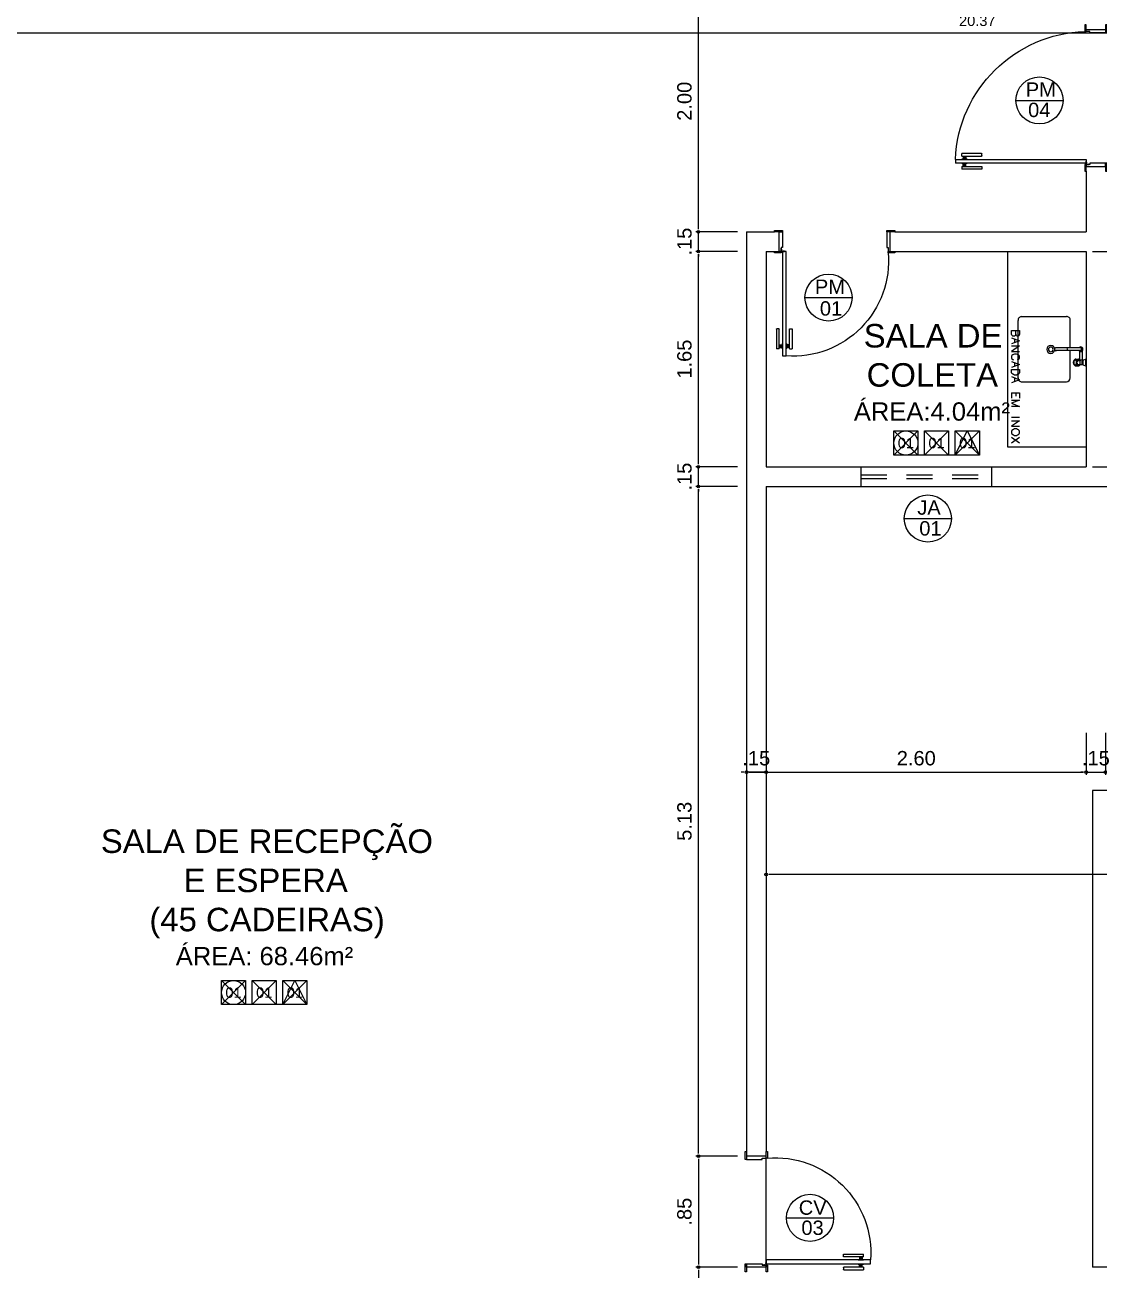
# Model space of a CAD drawing. Header units: millimetres. Extents: x 2125 to 3408, y 1171 to 1686.
# Drawn here: x 2442.74 to 2450.96, y 1478.39 to 1487.93 of the extents above; entities that cross this region are included whole.
import ezdxf
from ezdxf.enums import TextEntityAlignment as Align

# ---------------------------------------------------------------- set-up
doc = ezdxf.new("R2010")
doc.units = ezdxf.units.MM
doc.linetypes.add('CONTORNO_QUADRO_T', pattern=[0.35, 0.2, -0.15])
for name, color, linetype in [('APCOZ', 7, 'Continuous'), ('APCOZ-I', 251, 'Continuous'), ('at_Entity', 7, 'Continuous'), ('cotas', 7, 'Continuous'), ('ESQUADRIA', 3, 'Continuous'), ('ESQUADRIAS', 7, 'Continuous'), ('Esquadrias portas', 7, 'Continuous'), ('JANELA2', 1, 'Continuous'), ('Layout_Equipamentos', 7, 'Continuous'), ('PAREDE', 4, 'Continuous'), ('soleira piso', 7, 'Continuous'), ('TEXTO01', 7, 'Continuous'), ('TEXTO02', 3, 'Continuous'), ('TEXTO03', 2, 'Continuous'), ('TEXTO_ESP_FORRO', 62, 'Continuous'), ('TEXTO_ESP_PAREDES', 10, 'Continuous'), ('TEXTO_ESP_PISO', 150, 'Continuous')]:
    doc.layers.add(name, color=color, linetype=linetype)
doc.styles.add('ARIAL', font='sanss___.ttf')
doc.styles.add('ROMANS', font='arial.ttf')
doc.styles.add('TEXTO1', font='swissko.ttf', dxfattribs={"width": 0.6, "height": 0.1})
doc.dimstyles.new('ESCALA 50', dxfattribs={"dimtxt": 0.08, "dimasz": 0.02, "dimexe": 0.05, "dimexo": 0.05, "dimgap": 0.05, "dimtad": 1, "dimlfac": -10, "dimzin": 1, "dimdsep": 46, "dimtxsty": 'ROMANS', "dimblk1": 'PPC', "dimblk2": 'PPC', "dimsah": 1, "dimcen": 0.02, "dimclrd": 7, "dimclre": 7, "dimclrt": 3, "dimadec": 0, "dimazin": 0, "dimtfac": 1, "dimtix": 1, "dimtmove": 1, "dimatfit": 3, "dimldrblk": 'PPC', "dimfxl": 0, "dimtolj": 1, "dimtzin": 12, "dimarcsym": 0})
doc.dimstyles.new('ESCALA75', dxfattribs={"dimtxt": 0.11, "dimasz": 0.02, "dimexe": 0.02, "dimexo": 0.04, "dimgap": 0.05, "dimtad": 1, "dimzin": 4, "dimdsep": 46, "dimtxsty": 'ROMANS', "dimblk1": 'PPC', "dimblk2": 'PPC', "dimsah": 1, "dimcen": 0.02, "dimclrd": 7, "dimclre": 7, "dimclrt": 3, "dimazin": 1, "dimtfac": 1, "dimtix": 1, "dimtmove": 0, "dimatfit": 3, "dimldrblk": 'PPC', "dimfxl": 0, "dimtolj": 1, "dimtzin": 12, "dimarcsym": 0})

# ---------------------------------------------------------------- blocks, each defined once
blk = doc.blocks.new('P80_02')
at = {"layer": 'ESQUADRIAS', "color": 2}
for p, q in [((0.025, 0.075), (0.025, 0.875)), ((0.025, 0.875), (0.055, 0.875)), ((0.055, 0.875), (0.055, 0.075)), ((0.055, 0.075), (0.025, 0.075))]:
    blk.add_line(p, q, dxfattribs=at)
at = {"layer": 'ESQUADRIAS', "color": 3, "linetype": 'Continuous'}
for p, q in [((-0.02, 0.6698), (-0.02, 0.8215)), ((0, 0.8215), (0, 0.6698)), ((0.023, 0.78), (0.023, 0.82)), ((0.057, 0.78), (0.057, 0.82)), ((0.08, 0.8215), (0.08, 0.6698)), ((0.1, 0.6698), (0.1, 0.8215)), ((-0.0035, 0.6668), (-0.0175, 0.6668)), ((0.0835, 0.6668), (0.0975, 0.6668))]:
    blk.add_line(p, q, dxfattribs=at)
at = {"layer": 'ESQUADRIAS', "color": 3}
for p, q in [((0, 0.8215), (-0.02, 0.8215)), ((0, 0.81), (0.023, 0.81)), ((0, 0.8), (0.023, 0.8)), ((0, 0.79), (0.023, 0.79)), ((0.023, 0.82), (0.025, 0.82)), ((0.023, 0.78), (0.025, 0.78)), ((0.057, 0.82), (0.055, 0.82)), ((0.057, 0.78), (0.055, 0.78)), ((0.08, 0.81), (0.057, 0.81)), ((0.08, 0.8), (0.057, 0.8)), ((0.08, 0.79), (0.057, 0.79)), ((0.08, 0.8215), (0.1, 0.8215))]:
    blk.add_line(p, q, dxfattribs=at)
at = {"layer": 'ESQUADRIAS'}
for p, q in [((0.0165, 0.0585), (0.0165, 0.0615)), ((0.0315, 0.0735), (0.0285, 0.0735))]:
    blk.add_line(p, q, dxfattribs=at)
at = {"layer": 'ESQUADRIAS', "color": 3}
for points in [[(0.015, 0.085), (-0.035, 0.085), (-0.035, 0.075), (0.015, 0.075)], [(0.885, 0.085), (0.835, 0.085), (0.835, 0.075), (0.885, 0.075)], [(0.025, -0.075), (0, -0.075), (-0.035, -0.075), (-0.035, -0.085), (0.025, -0.085)], [(0.885, -0.075), (0.825, -0.075), (0.825, -0.085), (0.885, -0.085)]]:
    blk.add_lwpolyline(points, close=True, dxfattribs=at)
at = {"layer": 'ESQUADRIAS', "color": 2}
for points in [[(0.025, 0.045), (0.015, 0.045), (0.015, 0.075), (0, 0.075), (0, -0.075), (0.025, -0.075)], [(0.825, 0.045), (0.835, 0.045), (0.835, 0.075), (0.85, 0.075), (0.85, -0.075), (0.825, -0.075)]]:
    blk.add_lwpolyline(points, close=True, dxfattribs=at)
at = {"layer": 'ESQUADRIAS', "color": 1}
for points in [[(0.016, 0.0705, -0.236068), (0.015, 0.0725), (0.015, 0.07), (0.015, 0.05), (0.016, 0.05)], [(0.0195, 0.074, 0.236068), (0.0175, 0.075), (0.02, 0.075), (0.04, 0.075), (0.04, 0.074)]]:
    blk.add_lwpolyline(points, format="xyb", close=True, dxfattribs=at)
at = {"layer": 'ESQUADRIAS'}
for points in [[(0.0173, 0.0625), (0.0165, 0.0615), (0.016, 0.0615)], [(0.0173, 0.0575), (0.0165, 0.0585), (0.016, 0.0585)], [(0.0173, 0.0596), (0.0175, 0.0596), (0.0175, 0.0575), (0.0173, 0.0575), (0.0173, 0.0625), (0.0175, 0.0625), (0.0175, 0.0604), (0.0173, 0.0604)], [(0.0275, 0.0727), (0.0285, 0.0735), (0.0285, 0.074)], [(0.0304, 0.0727), (0.0304, 0.0725), (0.0325, 0.0725), (0.0325, 0.0727), (0.0275, 0.0727), (0.0275, 0.0725), (0.0296, 0.0725), (0.0296, 0.0727)], [(0.0325, 0.0727), (0.0315, 0.0735), (0.0315, 0.074)]]:
    blk.add_lwpolyline(points, dxfattribs=at)
at = {"layer": 'ESQUADRIAS', "color": 1}
blk.add_circle((0.0175, 0.0725), 0.0025, dxfattribs=at)
at = {"layer": 'ESQUADRIAS'}
blk.add_arc((0.1085, 0.1477), 0.7292, 355.06362, 94.20651, dxfattribs=at)
at = {"layer": 'ESQUADRIAS', "color": 3, "linetype": 'Continuous'}
for centre, start, end in [((-0.017, 0.6698), 180, 260.53768), ((-0.003, 0.6698), 260.53768, 360), ((0.083, 0.6698), 180, 279.46232), ((0.097, 0.6698), 279.46232, 0)]:
    blk.add_arc(centre, 0.003, start, end, dxfattribs=at)
blk = doc.blocks.new('new block2')
at = {"layer": 'ESQUADRIAS', "color": 2}
for p, q in [((-0.09, 1.16), (-0.09, 0.16)), ((-0.09, 1.16), (-0.06, 1.16)), ((-0.06, 0.16), (-0.06, 1.16)), ((-0.09, 0.16), (-0.06, 0.16))]:
    blk.add_line(p, q, dxfattribs=at)
at = {"layer": 'ESQUADRIAS', "color": 3, "linetype": 'Continuous'}
for p, q in [((-0.135, 0.9598), (-0.135, 1.1115)), ((-0.115, 1.1115), (-0.115, 0.9598)), ((-0.092, 1.07), (-0.092, 1.11)), ((-0.058, 1.07), (-0.058, 1.11)), ((-0.035, 1.1115), (-0.035, 0.9598)), ((-0.015, 0.9598), (-0.015, 1.1115)), ((-0.1185, 0.9568), (-0.1325, 0.9568)), ((-0.0315, 0.9568), (-0.0175, 0.9568))]:
    blk.add_line(p, q, dxfattribs=at)
at = {"layer": 'ESQUADRIAS', "color": 3}
for p, q in [((-0.115, 1.1115), (-0.135, 1.1115)), ((-0.115, 1.1), (-0.092, 1.1)), ((-0.115, 1.09), (-0.092, 1.09)), ((-0.115, 1.08), (-0.092, 1.08)), ((-0.092, 1.11), (-0.09, 1.11)), ((-0.092, 1.07), (-0.09, 1.07)), ((-0.058, 1.11), (-0.06, 1.11)), ((-0.058, 1.07), (-0.06, 1.07)), ((-0.035, 1.1), (-0.058, 1.1)), ((-0.035, 1.09), (-0.058, 1.09)), ((-0.035, 1.08), (-0.058, 1.08)), ((-0.035, 1.1115), (-0.015, 1.1115))]:
    blk.add_line(p, q, dxfattribs=at)
at = {"layer": 'ESQUADRIAS'}
for p, q in [((-0.0665, 0.1585), (-0.0635, 0.1585)), ((-0.0515, 0.1435), (-0.0515, 0.1465))]:
    blk.add_line(p, q, dxfattribs=at)
at = {"layer": 'ESQUADRIAS', "color": 3}
for points in [[(-1.12, 0.17), (-1.07, 0.17), (-1.07, 0.16), (-1.12, 0.16)], [(-0.05, 0.17), (0, 0.17), (0, 0.16), (-0.05, 0.16)], [(-1.12, 0.01), (-1.06, 0.01), (-1.06, 0), (-1.12, 0)], [(-0.06, 0.01), (-0.035, 0.01), (0, 0.01), (0, 0), (-0.06, 0)]]:
    blk.add_lwpolyline(points, close=True, dxfattribs=at)
at = {"layer": 'ESQUADRIAS', "color": 2}
for points in [[(-1.06, 0.13), (-1.07, 0.13), (-1.07, 0.16), (-1.085, 0.16), (-1.085, 0.01), (-1.06, 0.01)], [(-0.06, 0.13), (-0.05, 0.13), (-0.05, 0.16), (-0.035, 0.16), (-0.035, 0.01), (-0.06, 0.01)]]:
    blk.add_lwpolyline(points, close=True, dxfattribs=at)
at = {"layer": 'ESQUADRIAS', "color": 1}
for points in [[(-0.0545, 0.159, -0.236068), (-0.0525, 0.16), (-0.055, 0.16), (-0.075, 0.16), (-0.075, 0.159)], [(-0.051, 0.1555, 0.236068), (-0.05, 0.1575), (-0.05, 0.155), (-0.05, 0.135), (-0.051, 0.135)]]:
    blk.add_lwpolyline(points, format="xyb", close=True, dxfattribs=at)
at = {"layer": 'ESQUADRIAS'}
for points in [[(-0.0675, 0.1577), (-0.0665, 0.1585), (-0.0665, 0.159)], [(-0.0654, 0.1577), (-0.0654, 0.1575), (-0.0675, 0.1575), (-0.0675, 0.1577), (-0.0625, 0.1577), (-0.0625, 0.1575), (-0.0646, 0.1575), (-0.0646, 0.1577)], [(-0.0625, 0.1577), (-0.0635, 0.1585), (-0.0635, 0.159)], [(-0.0523, 0.1446), (-0.0525, 0.1446), (-0.0525, 0.1425), (-0.0523, 0.1425), (-0.0523, 0.1475), (-0.0525, 0.1475), (-0.0525, 0.1454), (-0.0523, 0.1454)], [(-0.0523, 0.1475), (-0.0515, 0.1465), (-0.051, 0.1465)], [(-0.0523, 0.1425), (-0.0515, 0.1435), (-0.051, 0.1435)]]:
    blk.add_lwpolyline(points, dxfattribs=at)
at = {"layer": 'ESQUADRIAS', "color": 1}
blk.add_circle((-0.0525, 0.1575), 0.0025, dxfattribs=at)
at = {"layer": 'ESQUADRIAS', "color": 3, "linetype": 'Continuous'}
for centre, start, end in [((-0.132, 0.9598), 180, 260.53768), ((-0.118, 0.9598), 260.53768, 360), ((-0.032, 0.9598), 180, 279.46232), ((-0.018, 0.9598), 279.46232, 0)]:
    blk.add_arc(centre, 0.003, start, end, dxfattribs=at)
at = {"layer": 'Esquadrias portas'}
blk.add_arc((-0.0469, 0.1373), 1.0236, 92.41211, 178.17437, dxfattribs=at)
blk = doc.blocks.new('PPC')
at = {"color": 2}
blk.add_circle((0, 0), 0.5, dxfattribs=at)
blk = doc.blocks.new('*D182')
at = {"layer": 'cotas', "color": 7, "lineweight": -2, "transparency": 16777216}
for p, q in [((2448.1944, 1484.3909), (2447.8744, 1484.3909)), ((2447.8944, 1479.2809), (2447.8944, 1484.3709)), ((2448.1944, 1479.2609), (2447.8744, 1479.2609))]:
    blk.add_line(p, q, dxfattribs=at)
at = {"layer": 'DEFPOINTS', "color": 0, "transparency": 16777216}
for p in [(2447.8944, 1484.3909), (2448.4129, 1484.3909), (2448.4129, 1479.2609)]:
    blk.add_point(p, dxfattribs=at)
at = {"layer": 'cotas', "color": 7, "lineweight": -2, "transparency": 16777216, "xscale": 0.02, "yscale": 0.02, "zscale": 0.02}
for p, rotation in [((2447.8944, 1484.3909), 90), ((2447.8944, 1479.2609), 270)]:
    blk.add_blockref('PPC', p, dxfattribs=dict(at, rotation=rotation))
at = {"layer": 'cotas', "color": 3, "transparency": 16777216, "insert": (2447.7882, 1481.8259), "char_height": 0.11, "attachment_point": 5, "rotation": 90, "style": 'ROMANS'}
blk.add_mtext('\\A1;5.13', dxfattribs=at)
blk = doc.blocks.new('*D279')
at = {"layer": 'cotas', "color": 7, "lineweight": -2, "transparency": 16777216}
for p, q in [((2448.1944, 1484.5409), (2447.8744, 1484.5409)), ((2447.8944, 1484.5609), (2447.8944, 1484.5809)), ((2447.8944, 1484.3909), (2447.8944, 1484.5409)), ((2448.1944, 1484.3909), (2447.8744, 1484.3909)), ((2447.8944, 1484.3709), (2447.8944, 1484.3509))]:
    blk.add_line(p, q, dxfattribs=at)
at = {"layer": 'DEFPOINTS', "color": 0, "transparency": 16777216}
for p in [(2447.8944, 1484.5409), (2448.4129, 1484.5409), (2448.4129, 1484.3909)]:
    blk.add_point(p, dxfattribs=at)
at = {"layer": 'cotas', "color": 7, "lineweight": -2, "transparency": 16777216, "xscale": 0.02, "yscale": 0.02, "zscale": 0.02}
for p, rotation in [((2447.8944, 1484.5409), 270), ((2447.8944, 1484.3909), 90)]:
    blk.add_blockref('PPC', p, dxfattribs=dict(at, rotation=rotation))
at = {"layer": 'cotas', "color": 3, "transparency": 16777216, "insert": (2447.7882, 1484.4659), "char_height": 0.11, "attachment_point": 5, "rotation": 90, "style": 'ROMANS'}
blk.add_mtext('\\A1;.15', dxfattribs=at)
blk = doc.blocks.new('*D280')
at = {"layer": 'cotas', "color": 7, "lineweight": -2, "transparency": 16777216}
for p, q in [((2448.1944, 1486.1909), (2447.8744, 1486.1909)), ((2447.8944, 1484.5609), (2447.8944, 1486.1709)), ((2448.1944, 1484.5409), (2447.8744, 1484.5409))]:
    blk.add_line(p, q, dxfattribs=at)
at = {"layer": 'DEFPOINTS', "color": 0, "transparency": 16777216}
for p in [(2447.8944, 1486.1909), (2448.4129, 1486.1909), (2448.4129, 1484.5409)]:
    blk.add_point(p, dxfattribs=at)
at = {"layer": 'cotas', "color": 7, "lineweight": -2, "transparency": 16777216, "xscale": 0.02, "yscale": 0.02, "zscale": 0.02}
for p, rotation in [((2447.8944, 1486.1909), 90), ((2447.8944, 1484.5409), 270)]:
    blk.add_blockref('PPC', p, dxfattribs=dict(at, rotation=rotation))
at = {"layer": 'cotas', "color": 3, "transparency": 16777216, "insert": (2447.7882, 1485.3659), "char_height": 0.11, "attachment_point": 5, "rotation": 90, "style": 'ROMANS'}
blk.add_mtext('\\A1;1.65', dxfattribs=at)
blk = doc.blocks.new('*D281')
at = {"layer": 'cotas', "color": 7, "lineweight": -2, "transparency": 16777216}
for p, q in [((2448.1944, 1486.3409), (2447.8744, 1486.3409)), ((2447.8944, 1486.3609), (2447.8944, 1486.3809)), ((2447.8944, 1486.1909), (2447.8944, 1486.3409)), ((2448.1944, 1486.1909), (2447.8744, 1486.1909)), ((2447.8944, 1486.1709), (2447.8944, 1486.1509))]:
    blk.add_line(p, q, dxfattribs=at)
at = {"layer": 'DEFPOINTS', "color": 0, "transparency": 16777216}
for p in [(2447.8944, 1486.3409), (2448.3704, 1486.3409), (2448.4129, 1486.1909)]:
    blk.add_point(p, dxfattribs=at)
at = {"layer": 'cotas', "color": 7, "lineweight": -2, "transparency": 16777216, "xscale": 0.02, "yscale": 0.02, "zscale": 0.02}
for p, rotation in [((2447.8944, 1486.3409), 270), ((2447.8944, 1486.1909), 90)]:
    blk.add_blockref('PPC', p, dxfattribs=dict(at, rotation=rotation))
at = {"layer": 'cotas', "color": 3, "transparency": 16777216, "insert": (2447.7882, 1486.2659), "char_height": 0.11, "attachment_point": 5, "rotation": 90, "style": 'ROMANS'}
blk.add_mtext('\\A1;.15', dxfattribs=at)
blk = doc.blocks.new('*D282')
at = {"layer": 'cotas', "color": 7, "lineweight": -2, "transparency": 16777216}
for p, q in [((2448.1606, 1488.3409), (2447.8744, 1488.3409)), ((2447.8944, 1486.3609), (2447.8944, 1488.3209)), ((2448.1944, 1486.3409), (2447.8744, 1486.3409))]:
    blk.add_line(p, q, dxfattribs=at)
at = {"layer": 'DEFPOINTS', "color": 0, "transparency": 16777216}
for p in [(2447.8944, 1488.3409), (2448.2006, 1488.3409), (2448.3704, 1486.3409)]:
    blk.add_point(p, dxfattribs=at)
at = {"layer": 'cotas', "color": 7, "lineweight": -2, "transparency": 16777216, "xscale": 0.02, "yscale": 0.02, "zscale": 0.02}
for p, rotation in [((2447.8944, 1488.3409), 90), ((2447.8944, 1486.3409), 270)]:
    blk.add_blockref('PPC', p, dxfattribs=dict(at, rotation=rotation))
at = {"layer": 'cotas', "color": 3, "transparency": 16777216, "insert": (2447.7882, 1487.3409), "char_height": 0.11, "attachment_point": 5, "rotation": 90, "style": 'ROMANS'}
blk.add_mtext('\\A1;2.00', dxfattribs=at)
blk = doc.blocks.new('new block17')
at = {"layer": 'APCOZ'}
for p, q in [((0.5441, 0.7589), (0.3731, 0.7589)), ((0.5441, 0.7389), (0.3731, 0.7389)), ((0.5191, 0.6724), (0.5407, 0.6724)), ((0.5481, 0.7348), (0.5481, 0.6701)), ((0.5681, 0.7348), (0.5681, 0.665)), ((0.5773, 0.665), (0.5989, 0.6758)), ((0.5191, 0.6224), (0.5407, 0.6224)), ((0.5773, 0.6298), (0.5532, 0.6298)), ((0.5773, 0.665), (0.5681, 0.665)), ((0.5773, 0.6298), (0.5989, 0.619))]:
    blk.add_line(p, q, dxfattribs=at)
at = {"layer": 'APCOZ', "linetype": 'Continuous'}
for points in [[(0.5186, 0.6724, 0), (0.5154, 0.6719, 0), (0.5124, 0.6705, 0), (0.5095, 0.6684, 0), (0.507, 0.6656, 0), (0.5049, 0.6623, 0), (0.5032, 0.6584, 0), (0.5021, 0.6541, 0), (0.5015, 0.6497, 0), (0.5015, 0.6451, 0), (0.5021, 0.6407, 0), (0.5032, 0.6364, 0), (0.5049, 0.6326, 0), (0.507, 0.6292, 0), (0.5095, 0.6264, 0), (0.5124, 0.6243, 0), (0.5154, 0.6229, 0), (0.5186, 0.6224, 0)], [(0.5481, 0.6701, 0), (0.5467, 0.6709, 0), (0.5452, 0.6716, 0), (0.5437, 0.672, 0), (0.5422, 0.6723, 0), (0.5407, 0.6724, 0)], [(0.5407, 0.6224, 0), (0.5434, 0.6227, 0), (0.5462, 0.6236, 0), (0.5487, 0.6252, 0), (0.5511, 0.6272, 0), (0.5532, 0.6298, 0)]]:
    blk.add_polyline3d(points, dxfattribs=at)
at = {"layer": 'APCOZ'}
for centre, radius, start, end in [((0.5581, 0.7489), 0.0173, 54.5813, 125.4187), ((0.3681, 0.7489), 0.0112, 63.72082, 296.27918), ((0.5581, 0.7489), 0.0173, 125.4187, 144.58128), ((0.5581, 0.7489), 0.0173, 215.41872, 234.5813), ((0.5581, 0.7489), 0.0173, 305.4187, 54.5813)]:
    blk.add_arc(centre, radius, start, end, dxfattribs=at)
at = {"layer": 'APCOZ-I'}
for p, q in [((0.3731, 0.7589), (0.3681, 0.7589)), ((0.3731, 0.7389), (0.3681, 0.7389)), ((0.5617, 0.7589), (0.5441, 0.7589)), ((0.5617, 0.7389), (0.5441, 0.7389)), ((0.5328, 0.6631), (0.5542, 0.6631)), ((0.5328, 0.6318), (0.5542, 0.6318)), ((0.5681, 0.665), (0.5532, 0.665)), ((0.5773, 0.6298), (0.5773, 0.665))]:
    blk.add_line(p, q, dxfattribs=at)
at = {"layer": 'APCOZ-I', "linetype": 'Continuous'}
for points in [[(0.5322, 0.664, 0), (0.5301, 0.6669, 0), (0.5276, 0.6693, 0), (0.5249, 0.671, 0), (0.522, 0.6721, 0), (0.5191, 0.6724, 0)], [(0.5532, 0.665, 0), (0.5523, 0.6662, 0), (0.5513, 0.6673, 0), (0.5503, 0.6684, 0), (0.5492, 0.6693, 0), (0.5481, 0.6701, 0)], [(0.5155, 0.6279, 0), (0.5176, 0.6283, 0), (0.5197, 0.6295, 0), (0.5216, 0.6314, 0), (0.5232, 0.634, 0), (0.5245, 0.6371, 0), (0.5255, 0.6406, 0), (0.526, 0.6445, 0), (0.5261, 0.6484, 0), (0.5258, 0.6523, 0), (0.5251, 0.656, 0), (0.5239, 0.6593, 0), (0.5224, 0.6622, 0), (0.5207, 0.6644, 0), (0.5187, 0.666, 0), (0.5165, 0.6668, 0), (0.5144, 0.6668, 0), (0.5123, 0.666, 0), (0.5103, 0.6644, 0), (0.5085, 0.6622, 0), (0.507, 0.6593, 0), (0.5059, 0.656, 0), (0.5051, 0.6523, 0), (0.5048, 0.6484, 0), (0.5049, 0.6445, 0), (0.5054, 0.6406, 0), (0.5064, 0.6371, 0), (0.5077, 0.634, 0), (0.5094, 0.6314, 0), (0.5113, 0.6295, 0), (0.5133, 0.6283, 0), (0.5155, 0.6279, 0)], [(0.5186, 0.6224, 0), (0.5217, 0.6227, 0), (0.5246, 0.6237, 0), (0.5274, 0.6254, 0), (0.53, 0.6278, 0), (0.5322, 0.6308, 0)], [(0.554, 0.6638, 0), (0.5538, 0.6641, 0), (0.5537, 0.6643, 0), (0.5535, 0.6645, 0), (0.5534, 0.6648, 0), (0.5532, 0.665, 0)], [(0.5532, 0.6298, 0), (0.5534, 0.63, 0), (0.5535, 0.6303, 0), (0.5537, 0.6305, 0), (0.5538, 0.6307, 0), (0.554, 0.631, 0)]]:
    blk.add_polyline3d(points, dxfattribs=at)
at = {"layer": 'APCOZ-I'}
for centre, radius, start, end in [((0.3681, 0.7489), 0.01, 90, 270), ((0.4346, 0.7489), 0.0233, 334.55551, 25.44449), ((0.5581, 0.7489), 0.0173, 234.5813, 305.4187), ((0.5581, 0.7489), 0.0126, 232.25181, 127.74819), ((0.5407, 0.7489), 0.0233, 334.55551, 25.44449), ((0.874, 0.6474), 0.2786, 174.37523, 185.62477), ((0.5624, 0.6474), 0.0335, 153.97489, 206.02511), ((0.5305, 0.663), 0.002, 333.97489, 32.15591), ((0.5305, 0.6318), 0.002, 327.84409, 26.02511), ((0.607, 0.6474), 0.0549, 164.31395, 195.68605), ((0.5523, 0.6628), 0.002, 344.31395, 31.56748), ((0.5523, 0.632), 0.002, 328.43251, 15.68606), ((0.6483, 0.6474), 0.0816, 167.53823, 192.46177)]:
    blk.add_arc(centre, radius, start, end, dxfattribs=at)
at = {"layer": 'at_Entity', "color": 0}
for p, q in [((0, 0), (0, 1.4982)), ((0.0783, 0.529), (0.0783, 0.9692)), ((0.1079, 0.9988), (0.4486, 0.9988)), ((0.4782, 0.7589), (0.4782, 0.9692)), ((0.0289, 0.8639), (0.0289, 0.8914)), ((0.0289, 0.8914), (0.0902, 0.8914)), ((0.031, 0.8555), (0.0289, 0.8639)), ((0.0606, 0.8639), (0.0585, 0.8555)), ((0.0606, 0.8639), (0.0606, 0.8914)), ((0.0648, 0.8555), (0.0606, 0.8639)), ((0.0902, 0.8639), (0.0881, 0.8555)), ((0.0902, 0.8914), (0.0902, 0.8639)), ((0.0289, 0.8364), (0.0902, 0.8131)), ((0.0902, 0.8131), (0.0289, 0.7899)), ((0.0289, 0.775), (0.0902, 0.775)), ((0.0902, 0.775), (0.0289, 0.7327)), ((0.0352, 0.8512), (0.031, 0.8555)), ((0.0394, 0.8491), (0.0352, 0.8512)), ((0.05, 0.8491), (0.0394, 0.8491)), ((0.0542, 0.8512), (0.05, 0.8491)), ((0.05, 0.8279), (0.05, 0.7983)), ((0.0585, 0.8555), (0.0542, 0.8512)), ((0.0669, 0.8512), (0.0648, 0.8555)), ((0.0733, 0.8491), (0.0669, 0.8512)), ((0.0796, 0.8491), (0.0733, 0.8491)), ((0.0839, 0.8512), (0.0796, 0.8491)), ((0.0881, 0.8555), (0.0839, 0.8512)), ((0.0289, 0.7327), (0.0902, 0.7327)), ((0.031, 0.701), (0.0289, 0.6946)), ((0.0289, 0.6946), (0.0289, 0.6819)), ((0.0289, 0.6819), (0.031, 0.6756)), ((0.0373, 0.7052), (0.031, 0.701)), ((0.031, 0.6756), (0.0373, 0.6692)), ((0.0437, 0.7094), (0.0373, 0.7052)), ((0.0373, 0.6692), (0.0437, 0.6671)), ((0.0521, 0.7116), (0.0437, 0.7094)), ((0.0669, 0.7116), (0.0521, 0.7116)), ((0.0754, 0.7094), (0.0669, 0.7116)), ((0.0818, 0.7052), (0.0754, 0.7094)), ((0.0754, 0.6671), (0.0818, 0.6692)), ((0.0881, 0.701), (0.0818, 0.7052)), ((0.0818, 0.6692), (0.0881, 0.6756)), ((0.0902, 0.6946), (0.0881, 0.701)), ((0.0881, 0.6756), (0.0902, 0.6819)), ((0.0902, 0.6819), (0.0902, 0.6946)), ((0.4782, 0.529), (0.4782, 0.7389)), ((0.0289, 0.6544), (0.0902, 0.6311)), ((0.0902, 0.6311), (0.0289, 0.6079)), ((0.0289, 0.5931), (0.0902, 0.5931)), ((0.0289, 0.5719), (0.0289, 0.5931)), ((0.05, 0.646), (0.05, 0.6163)), ((0.0902, 0.5931), (0.0902, 0.5719)), ((0.031, 0.5634), (0.0289, 0.5719)), ((0.0289, 0.5402), (0.0902, 0.5148)), ((0.0902, 0.5148), (0.0289, 0.4915)), ((0.0373, 0.5571), (0.031, 0.5634)), ((0.0437, 0.555), (0.0373, 0.5571)), ((0.0521, 0.5507), (0.0437, 0.555)), ((0.05, 0.5296), (0.05, 0.5)), ((0.0669, 0.5507), (0.0521, 0.5507)), ((0.0754, 0.555), (0.0669, 0.5507)), ((0.0818, 0.5571), (0.0754, 0.555)), ((0.0881, 0.5634), (0.0818, 0.5571)), ((0.0902, 0.5719), (0.0881, 0.5634)), ((0.1079, 0.4994), (0.4486, 0.4994)), ((0.0289, 0.4153), (0.0902, 0.4153)), ((0.0289, 0.4153), (0.0289, 0.3751)), ((0.0606, 0.4153), (0.0606, 0.3899)), ((0.0902, 0.4153), (0.0902, 0.3751)), ((0.0289, 0.3582), (0.0902, 0.3582)), ((0.0902, 0.3582), (0.0289, 0.3349)), ((0.0289, 0.3349), (0.0902, 0.3095)), ((0.0902, 0.3095), (0.0289, 0.3095)), ((0.0902, 0.2249), (0.0289, 0.2249)), ((0.0289, 0.1995), (0.0902, 0.1995)), ((0.0902, 0.1995), (0.0289, 0.1593)), ((0.0289, 0.1593), (0.0902, 0.1593)), ((0.031, 0.1254), (0.0289, 0.1191)), ((0.0289, 0.1191), (0.0289, 0.1085)), ((0.0289, 0.1085), (0.031, 0.1021)), ((0.0373, 0.1318), (0.031, 0.1254)), ((0.031, 0.1021), (0.0373, 0.0958)), ((0.0437, 0.1339), (0.0373, 0.1318)), ((0.0373, 0.0958), (0.0437, 0.0937)), ((0.0521, 0.1381), (0.0437, 0.1339)), ((0.0669, 0.1381), (0.0521, 0.1381)), ((0.0754, 0.1339), (0.0669, 0.1381)), ((0.0818, 0.1318), (0.0754, 0.1339)), ((0.0754, 0.0937), (0.0818, 0.0958)), ((0.0881, 0.1254), (0.0818, 0.1318)), ((0.0818, 0.0958), (0.0881, 0.1021)), ((0.0902, 0.1191), (0.0881, 0.1254)), ((0.0881, 0.1021), (0.0902, 0.1085)), ((0.0902, 0.1085), (0.0902, 0.1191)), ((0.5989, 0), (0, 0)), ((0.0902, 0.0725), (0.0289, 0.0302)), ((0.0902, 0.0302), (0.0289, 0.0725)), ((0.0437, 0.0937), (0.0521, 0.0894)), ((0.0521, 0.0894), (0.0669, 0.0894)), ((0.0669, 0.0894), (0.0754, 0.0937))]:
    blk.add_line(p, q, dxfattribs=at)
for centre, radius, start, end in [((0.1072, 0.9699), 0.0289, 88.51608, 181.48392), ((0.451, 0.9716), 0.0273, 354.97241, 95.02759), ((0.3291, 0.748), 0.0307, 90, 180), ((0.3291, 0.748), 0.018, 90, 180), ((0.3291, 0.748), 0.0307, 360, 90), ((0.3291, 0.748), 0.018, 360, 90), ((0.3291, 0.748), 0.0307, 180, 270), ((0.3291, 0.748), 0.018, 180, 270), ((0.3291, 0.748), 0.018, 270, 0), ((0.3291, 0.748), 0.0307, 270, 0), ((0.1072, 0.5283), 0.0289, 178.51591, 271.48409), ((0.4476, 0.5301), 0.0307, 270, 0)]:
    blk.add_arc(centre, radius, start, end, dxfattribs=at)
blk = doc.blocks.new('Esp_Pis_Par_For_Esc100')
at = {"layer": 'DEFPOINTS'}
for p, q in [((0, 0.37), (0.37, 0)), ((0.37, 0.37), (0, 0)), ((0.47, 0.37), (0.84, 0)), ((0.84, 0.37), (0.47, 0)), ((0.94, 0.37), (1.31, 0)), ((1.31, 0.37), (0.94, 0)), ((0.47, 0), (0.37, 0)), ((0.94, 0), (0.84, 0))]:
    blk.add_line(p, q, dxfattribs=at)
for points in [[(0.37, 0.37), (0.37, 0), (0, 0), (0, 0.37)], [(1.31, 0.37), (1.31, 0), (0.94, 0), (0.94, 0.37)]]:
    blk.add_lwpolyline(points, close=True, dxfattribs=at)
at = {"layer": 'TEXTO_ESP_FORRO'}
blk.add_lwpolyline([(0.94, 0), (1.125, 0.37), (1.31, 0)], close=True, dxfattribs=at)
at = {"layer": 'TEXTO_ESP_PAREDES'}
blk.add_lwpolyline([(0.84, 0.37), (0.84, 0), (0.47, 0), (0.47, 0.37)], close=True, dxfattribs=at)
at = {"layer": 'TEXTO_ESP_PISO'}
blk.add_circle((0.185, 0.185), 0.185, dxfattribs=at)
at = {"layer": 'TEXTO_ESP_FORRO', "color": 3, "linetype": 'ByBlock', "style": 'ARIAL', "text_generation_flag": 6}
blk.add_attdef('FOR', text='', height=0.16, rotation=180, dxfattribs=at).set_placement((1.125, 0.185), align=Align.MIDDLE_CENTER)
at = {"layer": 'TEXTO_ESP_PAREDES', "color": 3, "linetype": 'ByBlock', "ltscale": 0.0001, "style": 'ARIAL', "text_generation_flag": 6}
blk.add_attdef('PAR', text='', height=0.16, rotation=180, dxfattribs=at).set_placement((0.655, 0.185), align=Align.MIDDLE_CENTER)
at = {"layer": 'TEXTO_ESP_PISO', "color": 3, "linetype": 'ByBlock', "style": 'ARIAL', "text_generation_flag": 6}
blk.add_attdef('PIS', text='', height=0.16, rotation=180, dxfattribs=at).set_placement((0.185, 0.185), align=Align.MIDDLE_CENTER)
blk = doc.blocks.new('*D219')
at = {"layer": 'cotas', "color": 7, "lineweight": -2, "transparency": 16777216}
for p, q in [((2448.2629, 1482.5023), (2448.2629, 1482.1823)), ((2448.4129, 1482.5023), (2448.4129, 1482.1823)), ((2448.2429, 1482.2023), (2448.2229, 1482.2023)), ((2448.4129, 1482.2023), (2448.2629, 1482.2023)), ((2448.4329, 1482.2023), (2448.4529, 1482.2023))]:
    blk.add_line(p, q, dxfattribs=at)
at = {"layer": 'DEFPOINTS', "color": 0, "transparency": 16777216}
for p in [(2448.2629, 1482.7522), (2448.4129, 1482.7522), (2448.2629, 1482.2023)]:
    blk.add_point(p, dxfattribs=at)
at = {"layer": 'cotas', "color": 7, "lineweight": -2, "transparency": 16777216, "xscale": 0.02, "yscale": 0.02, "zscale": 0.02}
blk.add_blockref('PPC', (2448.2629, 1482.2023), dxfattribs=at)
at = {"layer": 'cotas', "color": 7, "lineweight": -2, "transparency": 16777216, "xscale": 0.02, "yscale": 0.02, "zscale": 0.02, "rotation": 180}
blk.add_blockref('PPC', (2448.4129, 1482.2023), dxfattribs=at)
at = {"layer": 'cotas', "color": 3, "transparency": 16777216, "insert": (2448.3379, 1482.3085), "char_height": 0.11, "attachment_point": 5, "style": 'ROMANS'}
blk.add_mtext('\\A1;.15', dxfattribs=at)
blk = doc.blocks.new('*D220')
at = {"layer": 'cotas', "color": 7, "lineweight": -2, "transparency": 16777216}
for p, q in [((2448.2629, 1482.5023), (2448.2629, 1482.1823)), ((2450.8629, 1482.5023), (2450.8629, 1482.1823)), ((2448.2829, 1482.2023), (2450.8429, 1482.2023))]:
    blk.add_line(p, q, dxfattribs=at)
at = {"layer": 'DEFPOINTS', "color": 0, "transparency": 16777216}
for p in [(2448.2629, 1482.7522), (2450.8629, 1482.7522), (2450.8629, 1482.2023)]:
    blk.add_point(p, dxfattribs=at)
at = {"layer": 'cotas', "color": 7, "lineweight": -2, "transparency": 16777216, "xscale": 0.02, "yscale": 0.02, "zscale": 0.02, "rotation": 180}
blk.add_blockref('PPC', (2448.2629, 1482.2023), dxfattribs=at)
at = {"layer": 'cotas', "color": 7, "lineweight": -2, "transparency": 16777216, "xscale": 0.02, "yscale": 0.02, "zscale": 0.02}
blk.add_blockref('PPC', (2450.8629, 1482.2023), dxfattribs=at)
at = {"layer": 'cotas', "color": 3, "transparency": 16777216, "insert": (2449.5629, 1482.3085), "char_height": 0.11, "attachment_point": 5, "style": 'ROMANS'}
blk.add_mtext('\\A1;2.60', dxfattribs=at)
blk = doc.blocks.new('*D221')
at = {"layer": 'cotas', "color": 7, "lineweight": -2, "transparency": 16777216}
for p, q in [((2450.8629, 1482.5023), (2450.8629, 1482.1823)), ((2451.0129, 1482.5023), (2451.0129, 1482.1823)), ((2450.8429, 1482.2023), (2450.8229, 1482.2023)), ((2450.8629, 1482.2023), (2451.0129, 1482.2023)), ((2451.0329, 1482.2023), (2451.0529, 1482.2023))]:
    blk.add_line(p, q, dxfattribs=at)
at = {"layer": 'DEFPOINTS', "color": 0, "transparency": 16777216}
for p in [(2450.8629, 1482.7522), (2451.0129, 1482.7522), (2451.0129, 1482.2023)]:
    blk.add_point(p, dxfattribs=at)
at = {"layer": 'cotas', "color": 7, "lineweight": -2, "transparency": 16777216, "xscale": 0.02, "yscale": 0.02, "zscale": 0.02}
blk.add_blockref('PPC', (2450.8629, 1482.2023), dxfattribs=at)
at = {"layer": 'cotas', "color": 7, "lineweight": -2, "transparency": 16777216, "xscale": 0.02, "yscale": 0.02, "zscale": 0.02, "rotation": 180}
blk.add_blockref('PPC', (2451.0129, 1482.2023), dxfattribs=at)
at = {"layer": 'cotas', "color": 3, "transparency": 16777216, "insert": (2450.9379, 1482.3085), "char_height": 0.11, "attachment_point": 5, "style": 'ROMANS'}
blk.add_mtext('\\A1;.15', dxfattribs=at)
blk = doc.blocks.new('*D311')
at = {"layer": 'cotas', "color": 7, "lineweight": -2, "transparency": 16777216}
for p, q in [((2448.1945, 1479.2609), (2447.8745, 1479.2609)), ((2447.8945, 1479.2409), (2447.8945, 1478.4309)), ((2448.1945, 1478.4109), (2447.8745, 1478.4109))]:
    blk.add_line(p, q, dxfattribs=at)
at = {"layer": 'DEFPOINTS', "color": 0, "transparency": 16777216}
for p in [(2448.2629, 1479.2609), (2447.8945, 1478.4109), (2448.2629, 1478.4109)]:
    blk.add_point(p, dxfattribs=at)
at = {"layer": 'cotas', "color": 7, "lineweight": -2, "transparency": 16777216, "xscale": 0.02, "yscale": 0.02, "zscale": 0.02}
for p, rotation in [((2447.8945, 1479.2609), 90), ((2447.8945, 1478.4109), 270)]:
    blk.add_blockref('PPC', p, dxfattribs=dict(at, rotation=rotation))
at = {"layer": 'cotas', "color": 3, "transparency": 16777216, "insert": (2447.7883, 1478.8359), "char_height": 0.11, "attachment_point": 5, "rotation": 90, "style": 'ROMANS'}
blk.add_mtext('\\A1;.85', dxfattribs=at)
blk = doc.blocks.new('*D312')
at = {"layer": 'cotas', "color": 7, "lineweight": -2, "transparency": 16777216}
for p, q in [((2448.1945, 1478.4109), (2447.8745, 1478.4109)), ((2447.8945, 1478.3909), (2447.8945, 1476.8225)), ((2448.1945, 1476.8025), (2447.8745, 1476.8025))]:
    blk.add_line(p, q, dxfattribs=at)
at = {"layer": 'DEFPOINTS', "color": 0, "transparency": 16777216}
for p in [(2448.2629, 1478.4109), (2447.8945, 1476.8025), (2448.2629, 1476.8025)]:
    blk.add_point(p, dxfattribs=at)
at = {"layer": 'cotas', "color": 7, "lineweight": -2, "transparency": 16777216, "xscale": 0.02, "yscale": 0.02, "zscale": 0.02}
for p, rotation in [((2447.8945, 1478.4109), 90), ((2447.8945, 1476.8025), 270)]:
    blk.add_blockref('PPC', p, dxfattribs=dict(at, rotation=rotation))
at = {"layer": 'cotas', "color": 3, "transparency": 16777216, "insert": (2447.7883, 1477.6067), "char_height": 0.11, "attachment_point": 5, "rotation": 90, "style": 'ROMANS'}
blk.add_mtext('\\A1;1.61', dxfattribs=at)
blk = doc.blocks.new('*D1123')
at = {"color": 7, "lineweight": -2, "transparency": 16777216}
for p, q in [((2439.8479, 1488.166), (2439.8479, 1487.816)), ((2460.2129, 1488.166), (2460.2129, 1487.816)), ((2439.8679, 1487.866), (2460.1929, 1487.866))]:
    blk.add_line(p, q, dxfattribs=at)
at = {"layer": 'DEFPOINTS', "color": 0, "transparency": 16777216}
for p in [(2439.8479, 1488.3409), (2460.2129, 1488.3409), (2460.2129, 1487.866)]:
    blk.add_point(p, dxfattribs=at)
at = {"color": 7, "lineweight": -2, "transparency": 16777216, "xscale": 0.02, "yscale": 0.02, "zscale": 0.02, "rotation": 180}
blk.add_blockref('PPC', (2439.8479, 1487.866), dxfattribs=at)
at = {"color": 7, "lineweight": -2, "transparency": 16777216, "xscale": 0.02, "yscale": 0.02, "zscale": 0.02}
blk.add_blockref('PPC', (2460.2129, 1487.866), dxfattribs=at)
at = {"color": 3, "transparency": 16777216, "insert": (2450.0304, 1487.9569), "char_height": 0.08, "attachment_point": 5, "style": 'ROMANS'}
blk.add_mtext('\\A1;20.37', dxfattribs=at)
blk = doc.blocks.new('*D1124')
at = {"color": 7, "lineweight": -2, "transparency": 16777216}
for p, q in [((2448.4129, 1481.7179), (2448.4129, 1481.3679)), ((2460.2129, 1481.7179), (2460.2129, 1481.3679)), ((2460.1929, 1481.4179), (2448.4329, 1481.4179))]:
    blk.add_line(p, q, dxfattribs=at)
at = {"layer": 'DEFPOINTS', "color": 0, "transparency": 16777216}
for p in [(2448.4129, 1484.3909), (2460.2129, 1482.9409), (2448.4129, 1481.4179)]:
    blk.add_point(p, dxfattribs=at)
at = {"color": 7, "lineweight": -2, "transparency": 16777216, "xscale": 0.02, "yscale": 0.02, "zscale": 0.02, "rotation": 180}
blk.add_blockref('PPC', (2448.4129, 1481.4179), dxfattribs=at)
at = {"color": 7, "lineweight": -2, "transparency": 16777216, "xscale": 0.02, "yscale": 0.02, "zscale": 0.02}
blk.add_blockref('PPC', (2460.2129, 1481.4179), dxfattribs=at)
at = {"color": 3, "transparency": 16777216, "insert": (2454.3129, 1481.5088), "char_height": 0.08, "attachment_point": 5, "style": 'ROMANS'}
blk.add_mtext('\\A1;11.80', dxfattribs=at)
blk = doc.blocks.new('*D1129')
at = {"color": 7, "lineweight": -2, "transparency": 16777216}
for p, q in [((2450.9129, 1486.1909), (2451.2484, 1486.1909)), ((2451.1984, 1486.1709), (2451.1984, 1484.5609)), ((2450.9129, 1484.5409), (2451.2484, 1484.5409))]:
    blk.add_line(p, q, dxfattribs=at)
at = {"layer": 'DEFPOINTS', "color": 0, "transparency": 16777216}
for p in [(2450.8629, 1486.1909), (2450.8629, 1484.5409), (2451.1984, 1484.5409)]:
    blk.add_point(p, dxfattribs=at)
at = {"color": 7, "lineweight": -2, "transparency": 16777216, "xscale": 0.02, "yscale": 0.02, "zscale": 0.02}
for p, rotation in [((2451.1984, 1486.1909), 90), ((2451.1984, 1484.5409), 270)]:
    blk.add_blockref('PPC', p, dxfattribs=dict(at, rotation=rotation))
at = {"color": 3, "transparency": 16777216, "insert": (2451.1075, 1485.3659), "char_height": 0.08, "attachment_point": 5, "rotation": 90, "style": 'ROMANS'}
blk.add_mtext('\\A1;1.65', dxfattribs=at)

msp = doc.modelspace()

# ---------------------------------------------------------------- linework, layer by layer
at = {"linetype": 'Continuous'}
for p, q in [((2450.9129, 1482.0609), (2450.9129, 1478.4109)), ((2454.5629, 1482.0609), (2450.9129, 1482.0609)), ((2454.5629, 1478.4109), (2450.9129, 1478.4109))]:
    msp.add_line(p, q, dxfattribs=at)
at = {"layer": 'ESQUADRIA', "linetype": 'CONTORNO_QUADRO_T'}
for p, q in [((2449.1379, 1484.4809), (2450.1379, 1484.4809)), ((2449.1379, 1484.4509), (2450.1379, 1484.4509))]:
    msp.add_line(p, q, dxfattribs=at)
at = {"layer": 'JANELA2'}
for p, q in [((2449.1379, 1484.5409), (2449.1379, 1484.3909)), ((2450.1379, 1484.5409), (2450.1379, 1484.3909))]:
    msp.add_line(p, q, dxfattribs=at)
at = {"layer": 'PAREDE', "linetype": 'Continuous'}
for p, q in [((2450.8629, 1486.8059), (2450.8629, 1486.3409)), ((2448.2629, 1486.3409), (2448.2629, 1479.2959)), ((2448.4129, 1486.1909), (2448.4129, 1484.5409)), ((2450.8629, 1486.1909), (2450.8629, 1484.5409)), ((2448.4129, 1484.3909), (2448.4129, 1479.2959))]:
    msp.add_line(p, q, dxfattribs=at)
at = {"layer": 'PAREDE'}
for p, q in [((2448.2629, 1486.3409), (2448.4779, 1486.3409)), ((2449.3979, 1486.3409), (2450.8629, 1486.3409)), ((2448.4129, 1486.1909), (2448.4779, 1486.1909)), ((2449.3979, 1486.1909), (2450.8629, 1486.1909)), ((2448.4129, 1484.5409), (2450.8629, 1484.5409)), ((2448.4129, 1484.3909), (2457.3629, 1484.3909))]:
    msp.add_line(p, q, dxfattribs=at)
at = {"layer": 'soleira piso'}
msp.add_line((2448.4129, 1478.4259), (2448.4129, 1479.2459), dxfattribs=at)
at = {"layer": 'TEXTO01'}
for p, q in [((2450.3259, 1487.3475), (2450.6866, 1487.3475)), ((2448.711, 1485.8375), (2449.0718, 1485.8375)), ((2449.4716, 1484.1449), (2449.8324, 1484.1449)), ((2448.5695, 1478.7883), (2448.9303, 1478.7883))]:
    msp.add_line(p, q, dxfattribs=at)
for centre in [(2450.5063, 1487.3475), (2448.8914, 1485.8375), (2449.652, 1484.1449), (2448.7499, 1478.7883)]:
    msp.add_circle(centre, 0.1804, dxfattribs=at)

# ---------------------------------------------------------------- block references
at = {"layer": 'ESQUADRIAS', "xscale": -1}
for p, rotation in [((2448.5129, 1486.2659), 180), ((2448.3379, 1478.4109), 270)]:
    msp.add_blockref('P80_02', p, dxfattribs=dict(at, rotation=rotation))
at = {"layer": 'JANELA2', "xscale": -1, "rotation": 90}
msp.add_blockref('new block2', (2451.0229, 1486.8059), dxfattribs=at)
at = {"layer": 'Layout_Equipamentos'}
msp.add_blockref('new block17', (2450.264, 1484.6927), dxfattribs=at)
at = {"layer": 'TEXTO02', "xscale": 0.5, "yscale": 0.5, "zscale": 0.5}
for p in [(2449.391, 1484.6304), (2444.2427, 1480.4216)]:
    msp.add_blockref('Esp_Pis_Par_For_Esc100', p, dxfattribs=at).add_auto_attribs({'PIS': '01', 'PAR': '01', 'FOR': '01'})

# ---------------------------------------------------------------- texts
at = {"layer": 'TEXTO01', "ltscale": 0.0001, "char_height": 0.11, "width": 0.330365, "attachment_point": 1, "style": 'TEXTO1'}
for s, insert in [('{\\fSansSerif|b0|i0|c2|p2;\\W1;PM}', (2450.4015, 1487.4855)), ('{\\fSansSerif|b0|i0|c2|p2;\\W1;04}', (2450.4193, 1487.3298)), ('{\\fSansSerif|b0|i0|c2|p2;\\W1;PM}', (2448.7866, 1485.9754)), ('{\\fSansSerif|b0|i0|c2|p2;\\W1;01}', (2448.8248, 1485.8091)), ('{\\fSansSerif|b0|i0|c2|p2;\\W1;JA}', (2449.5709, 1484.2843)), ('{\\fSansSerif|b0|i0|c2|p2;\\W1;01}', (2449.5861, 1484.1249)), ('{\\fSansSerif|b0|i0|c2|p2;\\W1;CV}', (2448.6633, 1478.9222)), ('{\\fSansSerif|b0|i0|c2|p2;\\W1;03}', (2448.6833, 1478.7678))]:
    msp.add_mtext(s, dxfattribs=dict(at, insert=insert))
at = {"layer": 'TEXTO03', "ltscale": 0.0001, "char_height": 0.12, "attachment_point": 1, "style": 'TEXTO1'}
for s, insert, width in [('\\pi0.22422;{\\fSansSerif|b0|i0|c2|p2;\\H1.5x;\\W1;\\C2;SALA DE\\P\\pi0.24682;COLETA\\P\\pi0.14883;\\H0.77777x;\\C3;ÁREA:4.04m²}', (2448.9363, 1485.6349), 1.466226), ('\\pi0.55813;{\\fSansSerif|b0|i0|c2|p2;\\H1.5x;\\W1;\\C2;SALA DE RECEPÇÃO\\P\\pi1.1917;E ESPERA\\P\\pi0.92986;(45 CADEIRAS)\\P\\pi1.132;\\H0.77777x;\\C3;ÁREA: 68.46m²}', (2442.7611, 1481.7636), 3.592802)]:
    msp.add_mtext(s, dxfattribs=dict(at, insert=insert, width=width))

# ---------------------------------------------------------------- dimensions: what is measured, and where the dimension line sits
for base, p1, p2, picture, middle in [((2460.2129, 1487.866), (2439.8479, 1488.3409), (2460.2129, 1488.3409), '*D1123', (2450.0304, 1487.9569)), ((2448.4129, 1481.4179), (2460.2129, 1482.9409), (2448.4129, 1484.3909), '*D1124', (2454.3129, 1481.5088))]:
    dim = msp.add_linear_dim(base=base, p1=p1, p2=p2, dimstyle='ESCALA 50', override={"dimfxl": 0.3, "dimfxlon": 1})
    dim.commit()
    dim.dimension.update_dxf_attribs({"geometry": picture, "text_midpoint": middle})
dim = msp.add_linear_dim(base=(2451.1984, 1484.5409), p1=(2450.8629, 1486.1909), p2=(2450.8629, 1484.5409), angle=90, dimstyle='ESCALA 50', override={"dimfxl": 0.3, "dimfxlon": 1})
dim.commit()
dim.dimension.update_dxf_attribs({"geometry": '*D1129', "text_midpoint": (2451.1075, 1485.3659)})
at = {"layer": 'cotas'}
for base, p1, p2, picture, middle in [((2447.8944, 1488.3409), (2448.3704, 1486.3409), (2448.2006, 1488.3409), '*D282', (2447.7882, 1487.3409)), ((2447.8944, 1486.3409), (2448.4129, 1486.1909), (2448.3704, 1486.3409), '*D281', (2447.7882, 1486.2659)), ((2447.8944, 1486.1909), (2448.4129, 1484.5409), (2448.4129, 1486.1909), '*D280', (2447.7882, 1485.3659)), ((2447.8944, 1484.5409), (2448.4129, 1484.3909), (2448.4129, 1484.5409), '*D279', (2447.7882, 1484.4659)), ((2447.8945, 1476.8025), (2448.2629, 1478.4109), (2448.2629, 1476.8025), '*D312', (2447.7883, 1477.6067))]:
    dim = msp.add_linear_dim(base=base, p1=p1, p2=p2, angle=90, dimstyle='ESCALA75', override={"dimtmove": 1}, dxfattribs=at)
    dim.commit()
    dim.dimension.update_dxf_attribs({"geometry": picture, "text_midpoint": middle})
for base, p1, p2, picture, middle in [((2447.8944, 1484.3909), (2448.4129, 1479.2609), (2448.4129, 1484.3909), '*D182', (2447.7882, 1481.8259)), ((2447.8945, 1478.4109), (2448.2629, 1479.2609), (2448.2629, 1478.4109), '*D311', (2447.7883, 1478.8359))]:
    dim = msp.add_linear_dim(base=base, p1=p1, p2=p2, angle=90, dimstyle='ESCALA75', dxfattribs=at)
    dim.commit()
    dim.dimension.update_dxf_attribs({"geometry": picture, "text_midpoint": middle})
dim = msp.add_linear_dim(base=(2448.2629, 1482.2023), p1=(2448.4129, 1482.7522), p2=(2448.2629, 1482.7522), dimstyle='ESCALA75', dxfattribs=at)
dim.commit()
dim.dimension.update_dxf_attribs({"geometry": '*D219', "text_midpoint": (2448.3379, 1482.3085)})
for base, p1, p2, picture, middle in [((2450.8629, 1482.2023), (2448.2629, 1482.7522), (2450.8629, 1482.7522), '*D220', (2449.5629, 1482.3085)), ((2451.0129, 1482.2023), (2450.8629, 1482.7522), (2451.0129, 1482.7522), '*D221', (2450.9379, 1482.3085))]:
    dim = msp.add_linear_dim(base=base, p1=p1, p2=p2, dimstyle='ESCALA75', override={"dimtmove": 1}, dxfattribs=at)
    dim.commit()
    dim.dimension.update_dxf_attribs({"geometry": picture, "text_midpoint": middle})

doc.saveas('drawing.dxf')
